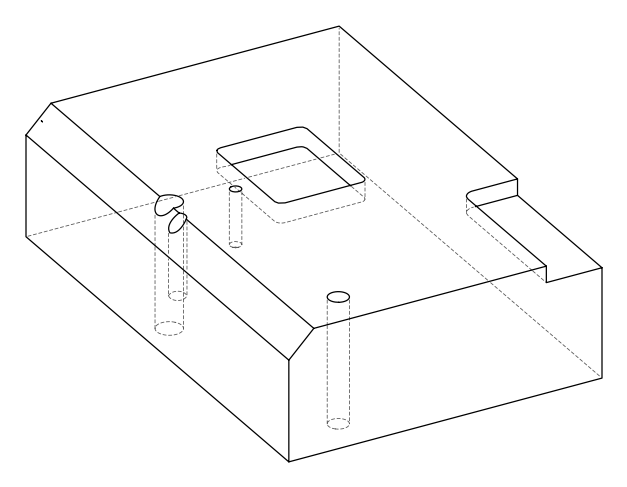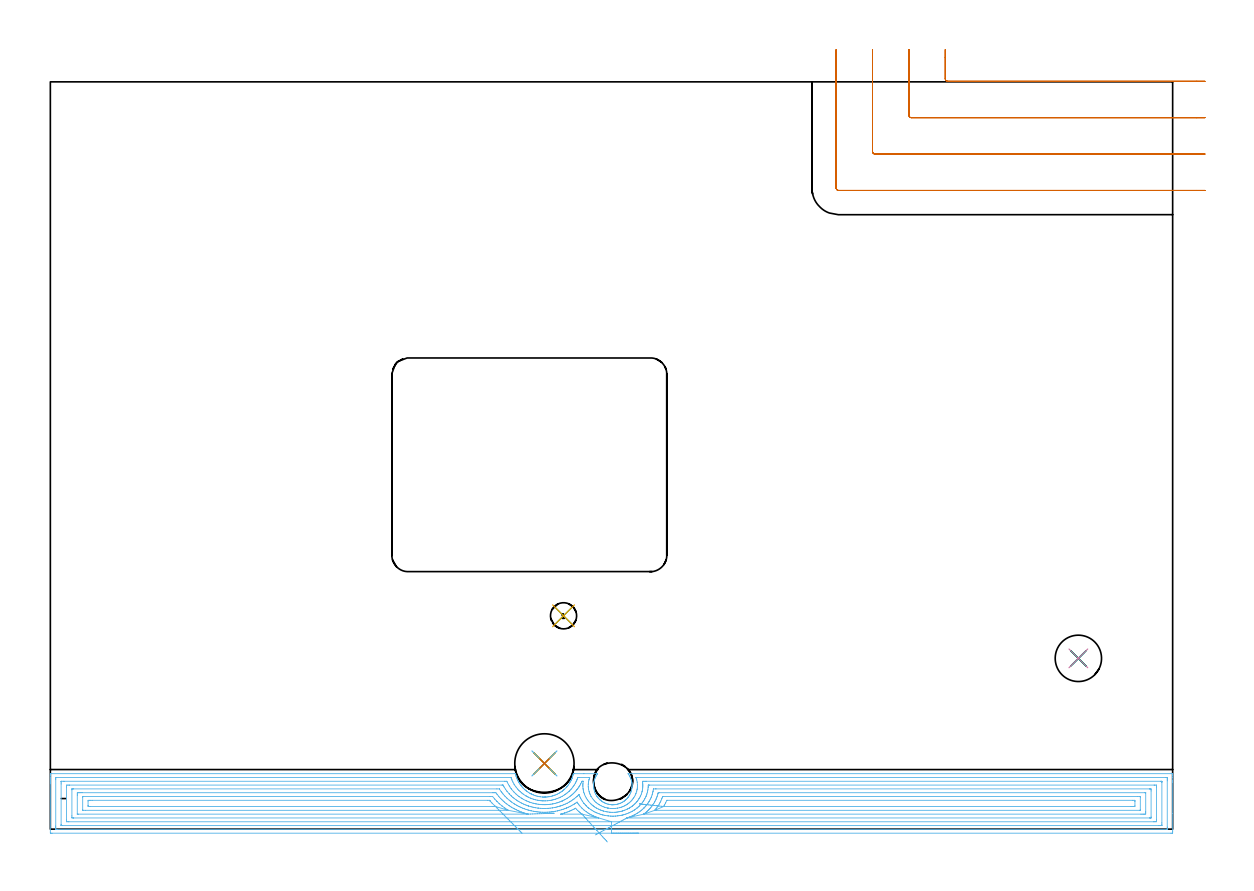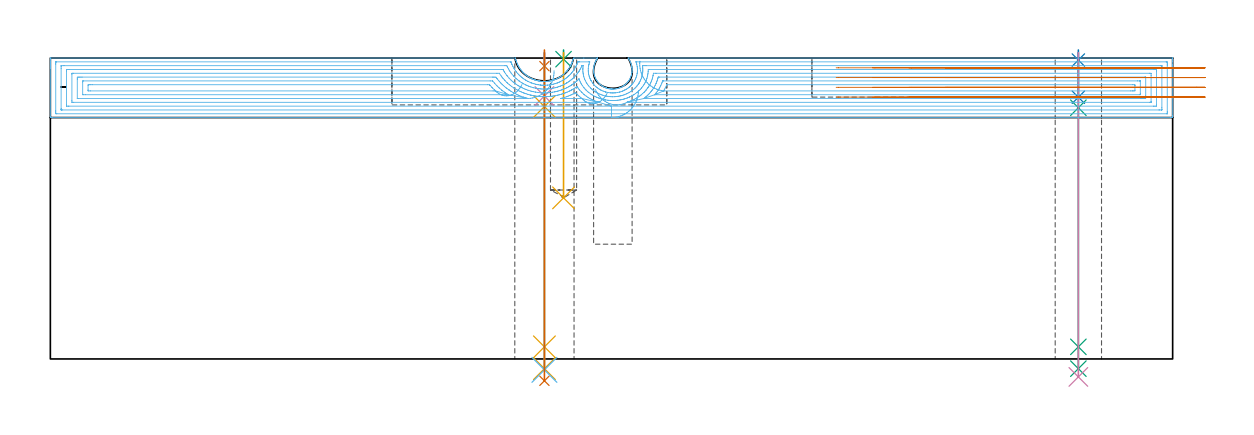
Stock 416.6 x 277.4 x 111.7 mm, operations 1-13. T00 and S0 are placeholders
(PLAN: 15 operations, 11 tool changes, 52.1 min)
(1 SPOT_DRILL | STEP1HOLE | NXT0321_9005460120000 | 0.05 min | 182 mm3)
(2 SPOT_DRILL_1 | STEP1HOLE_1 | NXT0321_9005460120000 | 0.03 min | 4 mm3)
(3 SPOT_DRILL_2 | STEP1POCKET | NXT0321_9005460120000 | 0.03 min | 1 mm3)
(4 DRILL_BLIND_HOLE_INTO_CENTER | STEP1HOLE | UGT0301_209 | 0.07 min | 711 mm3)
(5 GUN_DRILL_THROUGH_HOLE | STEP1HOLE | UGT0307_006 | 0.55 min | 6282 mm3)
(6 DRILL_TO_ENLARGE_THROUGH_HOLE | STEP1HOLE | NXT0301_104 | 0.47 min | 9975 mm3)
(7 DRILL_TO_ENLARGE_THROUGH_HOLE_1 | STEP1HOLE | UGT0301_053 | 0.49 min | 25254 mm3)
(8 DRILL_BLIND_HOLE_INTO_CENTER_1 | STEP1HOLE_1 | UGT0301_492 | 0.07 min | 924 mm3)
(9 GUN_DRILL_THROUGH_HOLE_1 | STEP1HOLE_1 | UGT0307_006 | 0.56 min | 6264 mm3)
(10 DRILL_TO_ENLARGE_THROUGH_HOLE_2 | STEP1HOLE_1 | UGT0301_243 | 0.48 min | 18718 mm3)
(11 DRILL_BLIND_HOLE_INTO_CENTER_2 | STEP1POCKET | UGT0301_492 | 0.22 min | 3674 mm3)
(12 AREA_MILL | FG_CHAMFER_SURFACE | UGT0205_001 | 26.88 min | 101215 mm3)
(13 MILL_CORNER_NOTCH_RECTANGULAR | CORNER_NOTCH_RECTANGULAR | UGT0201_100 | Follow Part, ap 4.5, ae 75% | 5.18 min | 95416 mm3)
(14 MILL_RECTANGULAR_POCKET | POCKET_RECTANGULAR_STRAIGHT | NXT0201_010 | Follow Part, ap 2.5, ae 75% | 15.21 min | 140228 mm3)
(15 MILL_BLIND_HOLE_FROM_SOLID_MATERIAL | STEP1POCKET_1 | NXT0201_010 | Spiral | 1.79 min | 10364 mm3)
(TOOL NXT0321_9005460120000 | NC Spot Drill, 142deg, 12mm, Carbide, Uncoated | D12 PA142 FL30 Z2)
(TOOL UGT0301_209 | Twist Drill 9.4 mm | D9.4 PA118 FL78 Z2)
(TOOL UGT0307_006 | Gun Drill 9 mm | D9 PA130 FL24 Z1)
(TOOL NXT0301_104 | Carbide Drill 14mm [860.1-1400-112A1-MM 2214] | D14 PA140 FL123 Z2)
(TOOL UGT0301_053 | Twist Drill 22 mm | D22 PA118 FL150 Z2)
(TOOL UGT0301_492 | Carbide Drill 9.7 mm | D9.7 PA118 FL87 Z2)
(TOOL UGT0301_243 | Twist Drill 17.2 mm | D17.2 PA118 FL130 Z2)
(TOOL UGT0205_001 | Chamfer Mill 20 x 3 x 45 deg. | D20 FL50 Z2)
(TOOL UGT0201_100 | End Mill 18 mm | D18 FL22 Z2)
(TOOL NXT0201_010 | ENDMILL 10mm [2P460-1000-NA 1630] | D10 FL30 Z6)
(OP 1 SPOT_DRILL)
G17 G21 G94 G90
T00 M6
G54
G17 G0 G90 X183.4 Y24.4 S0 M3
G43 Z121.7 H0
G94 G81 G98 Z108.7 F250. R114.7
G80
M5
M2
(OP 2 SPOT_DRILL_1)
G17 G21 G94 G90
T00 M6
G54
G17 G0 G90 X381.6 Y63.4 S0 M3
G43 Z121.7 H0
G94 G81 G98 Z110.96 F250. R114.7
G80
M5
M2
(OP 3 SPOT_DRILL_2)
G17 G21 G94 G90
T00 M6
G54
G17 G0 G90 X190.5 Y79.2 S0 M3
G43 Z121.7 H0
G94 G81 G98 Z111.283 F250. R114.7
G80
M5
M2
(OP 4 DRILL_BLIND_HOLE_INTO_CENTER)
G17 G21 G94 G90
T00 M6
G54
G17 G0 G90 X183.4 Y24.4 S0 M3
G43 Z121.7 H0
G94 G81 G98 Z97.6 F250. R113.7
G80
M5
M2
(OP 5 GUN_DRILL_THROUGH_HOLE)
G17 G21 G94 G90
T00 M6
G54
G17 G0 G90 X183.4 Y24.4 M8
G43 Z121.7 H0
Z109.075
S716 M3
G94 G1 Z93.705 F125. M26
G4 X.084
Z4.5 F250.
G4 X.084
Z-3.598 F125.
G4 X.084
M5
M9
G0 Z109.075
Z121.7
M2
(OP 6 DRILL_TO_ENLARGE_THROUGH_HOLE)
G17 G21 G94 G90
T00 M6
G54
G17 G0 G90 X183.4 Y24.4 S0 M3
G43 Z121.7 H1
G94 G73 G98 Z-4.048 F250. Q12.861 R113.7
G80
M5
M2
(OP 7 DRILL_TO_ENLARGE_THROUGH_HOLE_1)
G17 G21 G94 G90
T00 M6
G54
G17 G0 G90 X183.4 Y24.4 S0 M3
G43 Z121.7 H0
G94 G73 G98 Z-8.109 F250. Q19.968 R113.7
G80
M5
M2
(OP 8 DRILL_BLIND_HOLE_INTO_CENTER_1)
G17 G21 G94 G90
T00 M6
G54
G17 G0 G90 X381.6 Y63.4 S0 M3
G43 Z121.7 H0
G94 G81 G98 Z97.15 F250. R113.7
G80
M5
M2
(OP 9 GUN_DRILL_THROUGH_HOLE_1)
G17 G21 G94 G90
T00 M6
G54
G17 G0 G90 X381.6 Y63.4 M8
G43 Z121.7 H0
Z110.819
S716 M3
G94 G1 Z93.255 F125. M26
G4 X.084
Z4.5 F250.
G4 X.084
Z-3.598 F125.
G4 X.084
M5
M9
G0 Z110.819
Z121.7
M2
(OP 10 DRILL_TO_ENLARGE_THROUGH_HOLE_2)
G17 G21 G94 G90
T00 M6
G54
G17 G0 G90 X381.6 Y63.4 S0 M3
G43 Z121.7 H0
G94 G73 G98 Z-6.667 F250. Q16.91 R113.7
G80
M5
M2
(OP 11 DRILL_BLIND_HOLE_INTO_CENTER_2)
G17 G21 G94 G90
T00 M6
G54
G17 G0 G90 X190.5 Y79.2 S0 M3
G43 Z121.7 H0
G94 G81 G98 Z59.8 F250. R113.7
G80
M5
M2
(OP 12 AREA_MILL)
G17 G21 G94 G90
T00 M6
G54
G17 G0 G90 X218.3 Y-1.5 S1061 M3
G43 Z121.7 H0
Z99.6
G94 G1 X218.262 Z98.728 F250.
X218.148 Z97.864
X217.959 Z97.012
X217.697 Z96.18
X217.363 Z95.374
X216.96 Z94.6
X216.491 Z93.864
X215.96 Z93.172
X215.371 Z92.529
X214.728 Z91.94
X214.036 Z91.408
X213.3 Z90.94
X212.526 Z90.537
X211.72 Z90.203
X210.888 Z89.941
X210.036 Z89.752
X209.172 Z89.638
X208.3 Z89.6
X0.617
X0.188 Y-1.496 Z89.602
X0.01 Y-1.492 Z89.606
X0. Y-1.31 Z89.787
Y16.881 Z107.976
Y17.49 Z108.585
Y18.037 Z109.133
Y18.373 Z109.469
Y18.919 Z110.015
Y19.255 Z110.35
Y19.927 Z111.027
Y20.247 Z111.347
X0.006 Y20.592 Z111.683
X0.008 Y20.597 Z111.688
X0.17 Y20.6 Z111.7
X172.57
X172.635 Y20.594 Z111.692
X172.691 Y20.402 Z111.501
X172.843 Y19.836 Z110.933
X172.884 Y19.696 Z110.792
X172.933 Y19.53 Z110.628
X172.939 Y19.514 Z110.613
X173.016 Y19.275 Z110.375
X173.032 Y19.226 Z110.326
X173.136 Y18.956 Z110.055
X173.32 Y18.515 Z109.613
X173.385 Y18.373 Z109.471
X173.521 Y18.078 Z109.176
X173.596 Y17.931 Z109.03
X173.717 Y17.696 Z108.794
X173.83 Y17.49 Z108.588
X173.925 Y17.318 Z108.416
X173.996 Y17.2 Z108.298
X174.284 Y16.756 Z107.855
X174.59 Y16.321 Z107.42
X174.708 Y16.167 Z107.265
X174.818 Y16.024 Z107.122
X175.076 Y15.726 Z106.825
X175.322 Y15.443 Z106.541
X175.512 Y15.238 Z106.337
X175.711 Y15.039 Z106.138
X175.994 Y14.78 Z105.879
X176.23 Y14.564 Z105.663
X176.414 Y14.407 Z105.507
X176.529 Y14.315 Z105.415
X176.604 Y14.255 Z105.355
X176.717 Y14.171 Z105.271
X176.997 Y13.965 Z105.064
X177.398 Y13.686 Z104.785
X177.496 Y13.622 Z104.722
X177.94 Y13.359 Z104.459
X178.389 Y13.117 Z104.214
X178.466 Y13.079 Z104.178
X178.579 Y13.025 Z104.124
X178.674 Y12.982 Z104.077
X179.035 Y12.809 Z103.905
X179.091 Y12.785 Z103.881
X179.282 Y12.705 Z103.801
X179.727 Y12.539 Z103.634
X179.867 Y12.491 Z103.589
X180.016 Y12.441 Z103.54
X180.175 Y12.389 Z103.487
X180.62 Y12.264 Z103.36
X180.955 Y12.182 Z103.281
X181.056 Y12.16 Z103.255
X181.068 Y12.157 Z103.252
X181.34 Y12.103 Z103.2
X181.502 Y12.072 Z103.168
X181.514 Y12.07 Z103.165
X181.961 Y12.005 Z103.098
X182.643 Y11.93 Z103.027
X182.854 Y11.92 Z103.014
X183.185 Y11.91 Z103.006
X183.3 Y11.908 Z103.002
X183.377 Y11.91 Z103.
X183.664 Y11.913 Z103.006
X183.735 Y11.914
X183.747 Y11.915 Z103.007
X184.157 Y11.929 Z103.027
X184.639 Y11.977 Z103.076
X185.086 Y12.037 Z103.136
X185.522 Y12.115 Z103.212
X185.532 Y12.117 Z103.214
X185.77 Y12.168 Z103.267
X185.98 Y12.214 Z103.313
X186.425 Y12.333 Z103.429
X186.532 Y12.365 Z103.464
X186.873 Y12.472 Z103.568
X187.216 Y12.592 Z103.692
X187.318 Y12.628 Z103.728
X187.764 Y12.808 Z103.905
X187.849 Y12.847 Z103.945
X188.211 Y13.016 Z104.113
X188.66 Y13.248 Z104.347
X188.809 Y13.332 Z104.432
X189.104 Y13.499 Z104.598
X189.399 Y13.685 Z104.785
X189.542 Y13.786 Z104.885
X189.996 Y14.106 Z105.206
X190.016 Y14.122 Z105.222
X190.18 Y14.255 Z105.351
X190.286 Y14.339 Z105.437
X190.495 Y14.506 Z105.605
X190.568 Y14.564 Z105.663
X190.584 Y14.578 Z105.677
X190.889 Y14.85 Z105.95
X191.475 Y15.442 Z106.542
X191.694 Y15.686 Z106.785
X191.729 Y15.726 Z106.823
X191.775 Y15.775 Z106.875
X191.782 Y15.784 Z106.883
X192.204 Y16.321 Z107.42
X192.675 Y16.992 Z108.091
X192.803 Y17.199 Z108.299
X192.967 Y17.489 Z108.589
X193.05 Y17.635 Z108.735
X193.164 Y17.858 Z108.956
X193.201 Y17.931 Z109.028
X193.263 Y18.051 Z109.151
X193.277 Y18.077 Z109.177
X193.336 Y18.206 Z109.305
X193.412 Y18.373 Z109.468
X193.561 Y18.694 Z109.794
X193.568 Y18.709 Z109.808
X193.607 Y18.814 Z109.913
X193.661 Y18.956 Z110.055
X193.952 Y19.834 Z110.934
X194.05 Y20.181 Z111.28
X194.084 Y20.301 Z111.399
X194.166 Y20.597 Z111.692
X194.454 Y20.599 Z111.699
X198.028
X202.94 Y20.6 Z111.7
X203.151 Y20.597 Z111.689
X203.148 Y20.59 Z111.682
X203.067 Y20.469 Z111.565
X202.941 Y20.289 Z111.389
X202.65 Y19.834 Z110.934
X202.496 Y19.568 Z110.668
X202.215 Y18.956 Z110.056
X202.046 Y18.519 Z109.619
X201.909 Y18.077 Z109.177
X201.805 Y17.64 Z108.74
X201.729 Y17.199 Z108.299
X201.681 Y16.76 Z107.86
X201.66 Y16.321 Z107.421
X201.665 Y15.881 Z106.981
X201.698 Y15.442 Z106.542
X201.76 Y15.002 Z106.102
X201.849 Y14.564 Z105.664
X201.968 Y14.122 Z105.222
X202.116 Y13.685 Z104.785
X202.294 Y13.254 Z104.354
X202.51 Y12.807 Z103.907
X202.78 Y12.362 Z103.461
X202.892 Y12.197 Z103.296
X203.003 Y12.033 Z103.129
X203.073 Y11.932 Z103.025
X203.098 Y11.898 Z102.991
X203.226 Y11.729 Z102.825
X203.389 Y11.532 Z102.632
X203.598 Y11.315 Z102.412
X203.849 Y11.051 Z102.149
X203.983 Y10.926 Z102.024
X204.061 Y10.853 Z101.951
X204.207 Y10.726 Z101.825
X204.282 Y10.662 Z101.761
X204.589 Y10.432 Z101.528
X204.616 Y10.412 Z101.507
X204.727 Y10.335 Z101.431
X204.961 Y10.173 Z101.269
X205.175 Y10.043 Z101.14
X205.617 Y9.809 Z100.907
X205.803 Y9.724 Z100.822
X206.067 Y9.604 Z100.699
X206.206 Y9.55 Z100.65
X206.222 Y9.544 Z100.644
X206.365 Y9.493 Z100.587
X206.507 Y9.438 Z100.535
X206.952 Y9.294 Z100.392
X207.129 Y9.256 Z100.355
X207.287 Y9.222 Z100.321
X207.407 Y9.198 Z100.294
X207.764 Y9.138 Z100.235
X207.853 Y9.124 Z100.219
X208.254 Y9.082 Z100.172
X208.299 Y9.076 Z100.169
X208.356 Y9.07 Z100.168
X208.377 Y9.069 Z100.167
X208.518 Y9.061 Z100.156
X208.523
X208.601 Y9.058 Z100.154
X208.747 Y9.055 Z100.147
X208.984 Y9.059 Z100.151
X209.193 Y9.066 Z100.164
X209.64 Y9.108 Z100.207
X210.087 Y9.176 Z100.276
X210.532 Y9.267 Z100.365
X210.647 Y9.293 Z100.393
X211.039 Y9.416 Z100.516
X211.425 Y9.557 Z100.656
X211.462 Y9.574 Z100.673
X211.875 Y9.758 Z100.854
X212.263 Y9.954 Z101.054
X212.318 Y9.982 Z101.082
X212.638 Y10.172 Z101.271
X212.841 Y10.31 Z101.409
X212.929 Y10.37 Z101.469
X213.012 Y10.432 Z101.53
X213.211 Y10.578 Z101.678
X213.387 Y10.726 Z101.824
X213.487 Y10.809 Z101.908
X213.751 Y11.05 Z102.149
X214.104 Y11.412 Z102.509
X214.241 Y11.581 Z102.68
X214.458 Y11.849 Z102.948
X214.522 Y11.929 Z103.028
X214.553 Y11.971 Z103.071
X214.77 Y12.277 Z103.377
X214.996 Y12.634 Z103.734
X215.088 Y12.807 Z103.907
X215.3 Y13.242 Z104.342
X215.484 Y13.685 Z104.785
X215.632 Y14.122 Z105.222
X215.748 Y14.564 Z105.664
X215.889 Y15.289 Z106.389
X215.906 Y15.442 Z106.542
X215.935 Y15.881 Z106.981
X215.941 Y16.321 Z107.421
X215.924 Y16.716 Z107.816
X215.889 Y17.111 Z108.211
X215.876 Y17.199 Z108.299
X215.795 Y17.64 Z108.74
X215.691 Y18.077 Z109.177
X215.554 Y18.519 Z109.619
X215.388 Y18.956 Z110.056
X215.202 Y19.365 Z110.465
X214.996 Y19.767 Z110.867
X214.955 Y19.834 Z110.934
X214.699 Y20.232 Z111.332
X214.561 Y20.431 Z111.531
X214.553 Y20.442 Z111.542
X214.45 Y20.582 Z111.68
X214.547 Y20.6 Z111.7
X416.43
X416.592 Y20.597 Z111.688
X416.594 Y20.592 Z111.683
X416.6 Y20.247 Z111.347
Y19.927 Z111.027
Y19.255 Z110.35
Y18.037 Z109.133
Y17.49 Z108.585
Y5.853 Z96.95
Y-0.764 Z90.333
X416.597 Y-1.037 Z90.06
X416.59 Y-1.492 Z89.606
X416.447 Y-1.496 Z89.602
X415.983 Y-1.5 Z89.6
X208.3
Y-0.086 Z91.014
X2.403 Y-0.085 Z91.015
X2.332
X2.028 Y-0.079 Z91.021
X2.01 Y0.02 Z91.12
X2.003 Y0.24 Z91.34
X2.001 Y0.727 Z91.827
X2. Y1.126 Z92.226
Y18.373 Z109.473
X2.002 Y18.769 Z109.869
X2.01 Y19.168 Z110.268
X2.013 Y19.18 Z110.28
X2.019 Y19.182 Z110.282
X2.043 Y19.184 Z110.284
X2.095 Y19.185 Z110.285
X2.198 Y19.186 Z110.286
X170.818 Y19.185 Z110.285
X170.921 Y19.184 Z110.284
X170.971 Y19.181 Z110.281
X170.977 Y19.18 Z110.28
X171.027 Y19.057 Z110.157
X171.121 Y18.815 Z109.915
X171.23 Y18.529 Z109.629
X171.295 Y18.373 Z109.473
X171.341 Y18.263 Z109.363
X171.705 Y17.49 Z108.59
X172.123 Y16.704 Z107.804
X172.182 Y16.608 Z107.708
X172.281 Y16.452 Z107.552
X172.786 Y15.726 Z106.826
X173.016 Y15.419 Z106.519
X173.506 Y14.844 Z105.944
X173.909 Y14.403 Z105.503
X174.373 Y13.961 Z105.061
X174.803 Y13.576 Z104.676
X175.079 Y13.35 Z104.45
X175.439 Y13.079 Z104.179
X175.696 Y12.895 Z103.995
X176.287 Y12.496 Z103.596
X176.589 Y12.315 Z103.415
X176.636 Y12.289 Z103.389
X176.803 Y12.197 Z103.297
X177.246 Y11.963 Z103.063
X177.483 Y11.849 Z102.949
X178.151 Y11.537 Z102.637
X178.376 Y11.443 Z102.543
X178.414 Y11.428 Z102.528
X178.445 Y11.417 Z102.517
X178.726 Y11.315 Z102.415
X179.269 Y11.134 Z102.234
X179.535 Y11.052 Z102.152
X180.162 Y10.886 Z101.986
X180.725 Y10.758 Z101.858
X180.909 Y10.722 Z101.822
X181.056 Y10.698 Z101.798
X181.787 Y10.592 Z101.692
X181.873 Y10.582 Z101.682
X181.949 Y10.574 Z101.674
X182.347 Y10.537 Z101.637
X182.766 Y10.507 Z101.607
X182.842 Y10.505 Z101.605
X183.259 Y10.498 Z101.598
X183.733 Y10.496 Z101.596
X184.517 Y10.543 Z101.643
X184.629 Y10.553 Z101.653
X185.316 Y10.635 Z101.735
X185.522 Y10.664 Z101.764
X186.081 Y10.763 Z101.863
X186.415 Y10.836 Z101.936
X186.805 Y10.93 Z102.03
X187.308 Y11.068 Z102.168
X187.498 Y11.127 Z102.227
X188.069 Y11.315 Z102.415
X188.202 Y11.365 Z102.465
X188.8 Y11.605 Z102.705
X189.095 Y11.741 Z102.841
X189.406 Y11.889 Z102.989
X190.004 Y12.197 Z103.297
X190.548 Y12.525 Z103.625
X190.881 Y12.741 Z103.841
X191.083 Y12.88 Z103.98
X191.361 Y13.079 Z104.179
X191.595 Y13.256 Z104.356
X191.775 Y13.397 Z104.497
X192.086 Y13.654 Z104.754
X192.435 Y13.961 Z105.061
X192.555 Y14.073 Z105.173
X192.668 Y14.183 Z105.283
X192.994 Y14.521 Z105.621
X193.3 Y14.844 Z105.944
X193.423 Y14.98 Z106.08
X193.561 Y15.141 Z106.241
X193.818 Y15.472 Z106.572
X194.01 Y15.726 Z106.826
X194.195 Y15.982 Z107.082
X194.454 Y16.35 Z107.45
X194.555 Y16.509 Z107.609
X194.614 Y16.608 Z107.708
X194.876 Y17.074 Z108.174
X195.097 Y17.49 Z108.59
X195.18 Y17.656 Z108.756
X195.348 Y18.007 Z109.107
X195.459 Y18.262 Z109.362
X195.503 Y18.373 Z109.473
X195.698 Y18.909 Z110.009
X195.742 Y19.032 Z110.132
X195.774 Y19.117 Z110.217
X195.795 Y19.167 Z110.267
X195.809 Y19.178 Z110.278
X195.831 Y19.18 Z110.28
X196.241 Y19.185 Z110.285
X196.312
X199.885 Y19.184 Z110.284
X200.169 Y19.178 Z110.278
X200.216 Y19.172 Z110.272
X200.21 Y19.146 Z110.246
X200.201 Y19.116 Z110.216
X200.14 Y18.932 Z110.032
X199.962 Y18.373 Z109.473
X199.929 Y18.259 Z109.359
X199.814 Y17.777 Z108.877
X199.772 Y17.531 Z108.631
X199.767 Y17.49 Z108.59
X199.686 Y16.735 Z107.835
X199.681 Y16.608 Z107.708
X199.672 Y15.866 Z106.966
X199.681 Y15.726 Z106.826
X199.713 Y15.34 Z106.44
X199.766 Y14.891 Z105.991
X199.775 Y14.844 Z105.944
X199.814 Y14.636 Z105.736
X199.986 Y13.961 Z105.061
X200.048 Y13.73 Z104.83
X200.185 Y13.343 Z104.443
X200.293 Y13.079 Z104.179
X200.417 Y12.788 Z103.888
X200.698 Y12.206 Z103.306
X200.707 Y12.191 Z103.291
X201.282 Y11.315 Z102.415
X201.601 Y10.905 Z102.005
X202.038 Y10.432 Z101.532
X202.494 Y9.984 Z101.084
X202.73 Y9.781 Z100.881
X203.028 Y9.55 Z100.65
X203.387 Y9.291 Z100.391
X203.766 Y9.042 Z100.142
X204.28 Y8.756 Z99.856
X204.451 Y8.668 Z99.768
X205.174 Y8.344 Z99.444
X205.699 Y8.149 Z99.249
X206.067 Y8.026 Z99.126
X206.141 Y8.004 Z99.104
X206.204 Y7.988 Z99.088
X206.949 Y7.82 Z98.92
X206.96 Y7.818 Z98.918
X206.975 Y7.815 Z98.915
X207.155 Y7.785 Z98.885
X207.853 Y7.695 Z98.795
X207.957 Y7.684 Z98.784
X208.37 Y7.655 Z98.755
X208.747 Y7.644 Z98.744
X208.889 Y7.645 Z98.745
X209.261 Y7.658 Z98.758
X209.64 Y7.686 Z98.786
X209.732 Y7.695 Z98.795
X210.455 Y7.785 Z98.885
X210.54 Y7.799 Z98.899
X211.332 Y7.972 Z99.072
X211.426 Y7.998 Z99.098
X211.939 Y8.161 Z99.261
X212.32 Y8.3 Z99.4
X212.582 Y8.409 Z99.509
X213.157 Y8.668 Z99.768
X213.202 Y8.689 Z99.789
X213.213 Y8.695 Z99.795
X213.55 Y8.877 Z99.977
X213.766 Y9.004 Z100.104
X214.106 Y9.217 Z100.317
X214.305 Y9.353 Z100.453
X214.575 Y9.55 Z100.65
X214.811 Y9.736 Z100.836
X214.999 Y9.892 Z100.992
X215.284 Y10.151 Z101.251
X215.569 Y10.432 Z101.532
X215.727 Y10.596 Z101.696
X215.893 Y10.781 Z101.881
X216.131 Y11.079 Z102.179
X216.313 Y11.315 Z102.415
X216.508 Y11.589 Z102.689
X216.786 Y12.004 Z103.104
X216.858 Y12.126 Z103.226
X216.895 Y12.197 Z103.297
X217.15 Y12.72 Z103.82
X217.306 Y13.079 Z104.179
X217.414 Y13.341 Z104.441
X217.62 Y13.961 Z105.061
X217.634 Y14.006 Z105.106
X217.679 Y14.174 Z105.274
X217.796 Y14.728 Z105.828
X217.817 Y14.844 Z105.944
X217.874 Y15.184 Z106.284
X217.906 Y15.502 Z106.602
X217.917 Y15.726 Z106.826
X217.931 Y16.36 Z107.46
X217.919 Y16.608 Z107.708
X217.862 Y17.31 Z108.41
X217.83 Y17.49 Z108.59
X217.679 Y18.242 Z109.342
X217.645 Y18.373 Z109.473
X217.632 Y18.42 Z109.52
X217.5 Y18.843 Z109.943
X217.395 Y19.181 Z110.281
X217.398 Y19.182 Z110.282
X217.422 Y19.184 Z110.284
X217.473 Y19.185 Z110.285
X217.679 Y19.186 Z110.286
X414.197 Y19.185 Z110.285
X414.268
X414.572 Y19.179 Z110.279
X414.59 Y19.08 Z110.18
X414.597 Y18.86 Z109.96
X414.599 Y18.373 Z109.473
X414.6 Y17.974 Z109.074
Y0.727 Z91.827
X414.598 Y0.331 Z91.431
X414.59 Y-0.068 Z91.032
X414.587 Y-0.08 Z91.02
X414.581 Y-0.082 Z91.018
X414.557 Y-0.084 Z91.016
X414.505 Y-0.085 Z91.015
X414.403 Y-0.086 Z91.014
X208.3
Y1.328 Z92.428
X4.474 Y1.329 Z92.429
X4.19 Y1.33 Z92.43
X4.095 Y1.332 Z92.432
X4.022 Y1.335 Z92.435
X4.01 Y1.34 Z92.44
X4.006 Y1.369 Z92.469
X4.003 Y1.422 Z92.522
X4.001 Y1.61 Z92.71
X4. Y1.797 Z92.897
Y16.796 Z107.896
X4.001 Y17.49 Z108.59
X4.003 Y17.674 Z108.774
X4.01 Y17.739 Z108.839
X4.02 Y17.765 Z108.865
X4.048 Y17.766 Z108.866
X4.19 Y17.769 Z108.869
X4.799 Y17.771 Z108.871
X5.083
X168.55
X169.162 Y17.768 Z108.868
X169.443 Y17.764 Z108.864
X169.582 Y17.49 Z108.59
X169.717 Y17.22 Z108.32
X170.041 Y16.608 Z107.708
X170.336 Y16.072 Z107.172
X170.564 Y15.726 Z106.826
X171.011 Y15.06 Z106.16
X171.175 Y14.844 Z105.944
X171.23 Y14.773 Z105.873
X171.932 Y13.961 Z105.061
X172.123 Y13.752 Z104.852
X172.81 Y13.079 Z104.179
X173.016 Y12.891 Z103.991
X173.393 Y12.566 Z103.666
X173.857 Y12.197 Z103.297
X173.909 Y12.157 Z103.257
X174.07 Y12.039 Z103.139
X174.803 Y11.544 Z102.644
X174.944 Y11.454 Z102.554
X175.175 Y11.315 Z102.415
X175.696 Y11.021 Z102.121
X176.33 Y10.689 Z101.789
X176.589 Y10.568 Z101.668
X176.889 Y10.432 Z101.532
X177.483 Y10.184 Z101.284
X177.887 Y10.033 Z101.133
X178.376 Y9.868 Z100.968
X179.191 Y9.627 Z100.727
X179.269 Y9.606 Z100.706
X179.484 Y9.55 Z100.65
X180.162 Y9.404 Z100.504
X180.347 Y9.368 Z100.468
X181.056 Y9.257 Z100.357
X181.4 Y9.209 Z100.309
X181.949 Y9.149 Z100.249
X182.39 Y9.115 Z100.215
X182.842 Y9.094 Z100.194
X183.314 Y9.084 Z100.184
X183.735 Y9.088 Z100.188
X184.183 Y9.108 Z100.208
X184.629 Y9.131 Z100.231
X185.017 Y9.166 Z100.266
X185.522 Y9.226 Z100.326
X185.813 Y9.263 Z100.363
X186.415 Y9.363 Z100.463
X186.575 Y9.392 Z100.492
X187.308 Y9.55 Z100.65
X188.006 Y9.743 Z100.843
X188.202 Y9.801 Z100.901
X188.68 Y9.959 Z101.059
X189.095 Y10.102 Z101.202
X189.335 Y10.195 Z101.295
X189.934 Y10.432 Z101.532
X189.971 Y10.449 Z101.549
X189.988 Y10.457 Z101.557
X190.57 Y10.739 Z101.839
X190.881 Y10.9 Z102.
X191.153 Y11.046 Z102.146
X191.631 Y11.315 Z102.415
X191.721 Y11.367 Z102.467
X191.775 Y11.4 Z102.5
X192.259 Y11.718 Z102.818
X192.668 Y12.004 Z103.104
X192.93 Y12.197 Z103.297
X193.283 Y12.472 Z103.572
X193.561 Y12.695 Z103.795
X193.768 Y12.874 Z103.974
X193.996 Y13.079 Z104.179
X194.229 Y13.301 Z104.401
X194.454 Y13.522 Z104.622
X194.671 Y13.747 Z104.847
X194.872 Y13.961 Z105.061
X195.096 Y14.21 Z105.31
X195.348 Y14.503 Z105.603
X195.499 Y14.694 Z105.794
X195.612 Y14.844 Z105.944
X195.876 Y15.204 Z106.304
X196.241 Y15.711 Z106.811
X196.25 Y15.726 Z106.826
X196.577 Y16.276 Z107.376
X196.764 Y16.608 Z107.708
X196.893 Y16.847 Z107.947
X197.134 Y17.32 Z108.42
X197.189 Y17.437 Z108.537
X197.281 Y17.635 Z108.735
X197.343 Y17.748 Z108.848
X197.356 Y17.765 Z108.865
X197.374 Y17.767 Z108.867
X197.417 Y17.769 Z108.869
X197.658 Y17.77 Z108.87
X197.715 Y17.769 Z108.869
X197.761 Y17.767 Z108.867
X197.782 Y17.765 Z108.865
X197.783 Y17.74 Z108.84
X197.702 Y16.929 Z108.029
X197.682 Y16.608 Z107.708
X197.675 Y16.26 Z107.36
X197.682 Y15.726 Z106.826
X197.73 Y15.137 Z106.237
X197.772 Y14.844 Z105.944
X197.83 Y14.506 Z105.606
X197.923 Y14.064 Z105.164
X197.948 Y13.961 Z105.061
X198.028 Y13.645 Z104.745
X198.218 Y13.079 Z104.179
X198.326 Y12.784 Z103.884
X198.591 Y12.197 Z103.297
X198.921 Y11.564 Z102.664
X199.077 Y11.315 Z102.415
X199.344 Y10.897 Z101.997
X199.686 Y10.432 Z101.532
X199.814 Y10.268 Z101.368
X200.472 Y9.55 Z100.65
X200.707 Y9.317 Z100.417
X201.048 Y9.001 Z100.101
X201.456 Y8.668 Z99.768
X201.601 Y8.556 Z99.656
X202.028 Y8.246 Z99.346
X202.494 Y7.951 Z99.051
X202.79 Y7.785 Z98.885
X203.387 Y7.471 Z98.571
X203.979 Y7.201 Z98.301
X204.28 Y7.078 Z98.178
X204.75 Y6.903 Z98.003
X205.174 Y6.764 Z97.864
X205.38 Y6.699 Z97.799
X206.067 Y6.539 Z97.639
X206.533 Y6.443 Z97.543
X206.96 Y6.379 Z97.479
X207.574 Y6.297 Z97.397
X207.853 Y6.271 Z97.371
X208.53 Y6.235 Z97.335
X208.747 Y6.23 Z97.33
X209.41 Y6.248 Z97.348
X209.64 Y6.265 Z97.365
X210.227 Y6.323 Z97.423
X210.533 Y6.364 Z97.464
X211.011 Y6.431 Z97.531
X211.426 Y6.515 Z97.615
X211.75 Y6.583 Z97.683
X212.006 Y6.64 Z97.74
X212.32 Y6.73 Z97.83
X212.454 Y6.77 Z97.87
X212.866 Y6.903 Z98.003
X213.12 Y6.995 Z98.095
X213.213 Y7.032 Z98.132
X213.747 Y7.258 Z98.358
X214.106 Y7.423 Z98.523
X214.353 Y7.541 Z98.641
X214.829 Y7.785 Z98.885
X214.938 Y7.846 Z98.946
X214.999 Y7.883 Z98.983
X215.482 Y8.191 Z99.291
X215.893 Y8.475 Z99.575
X216.005 Y8.557 Z99.657
X216.147 Y8.668 Z99.768
X216.495 Y8.955 Z100.055
X216.786 Y9.209 Z100.309
X216.962 Y9.376 Z100.476
X217.137 Y9.55 Z100.65
X217.402 Y9.824 Z100.924
X217.679 Y10.14 Z101.24
X217.811 Y10.302 Z101.402
X217.912 Y10.432 Z101.532
X218.192 Y10.808 Z101.908
X218.541 Y11.315 Z102.415
X218.553 Y11.333 Z102.433
X218.573 Y11.364 Z102.464
X218.866 Y11.907 Z103.007
X219.01 Y12.197 Z103.297
X219.15 Y12.508 Z103.608
X219.385 Y13.079 Z104.179
X219.407 Y13.137 Z104.237
X219.466 Y13.314 Z104.414
X219.613 Y13.816 Z104.916
X219.648 Y13.961 Z105.061
X219.772 Y14.541 Z105.641
X219.828 Y14.844 Z105.944
X219.889 Y15.308 Z106.408
X219.917 Y15.726 Z106.826
X219.927 Y16.152 Z107.252
X219.92 Y16.608 Z107.708
X219.888 Y17.073 Z108.173
X219.845 Y17.49 Z108.59
X219.815 Y17.758 Z108.858
X220.081 Y17.765 Z108.865
X220.359 Y17.769 Z108.869
X220.968 Y17.771 Z108.871
X221.252
X412.126
X412.41 Y17.77 Z108.87
X412.505 Y17.768 Z108.868
X412.578 Y17.765 Z108.865
X412.59 Y17.76 Z108.86
X412.594 Y17.731 Z108.831
X412.597 Y17.678 Z108.778
X412.599 Y17.49 Z108.59
X412.6 Y17.303 Z108.403
Y2.304 Z93.404
X412.599 Y1.61 Z92.71
X412.597 Y1.426 Z92.526
X412.59 Y1.361 Z92.461
X412.58 Y1.335 Z92.435
X412.552 Y1.334 Z92.434
X412.41 Y1.331 Z92.431
X411.801 Y1.329 Z92.429
X411.517 Y1.328 Z92.428
X208.3
Y2.743 Z93.843
X6.87
X6.615 Y2.744 Z93.844
X6.126 Y2.748 Z93.848
X6.016 Y2.75 Z93.85
X6. Y3.374 Z94.474
X6.001 Y15.726 Z106.826
X6.01 Y16.155 Z107.255
X6.027 Y16.35 Z107.45
X6.235 Y16.353 Z107.453
X6.87 Y16.356 Z107.456
X7.124 Y16.357 Z107.457
X167.657
X167.912 Y16.355 Z107.455
X167.983 Y16.353 Z107.453
X168.014 Y16.351 Z107.451
X168.041 Y16.319 Z107.419
X168.072 Y16.266 Z107.366
X168.157 Y16.113 Z107.213
X168.379 Y15.726 Z106.826
X168.55 Y15.433 Z106.533
X168.948 Y14.844 Z105.944
X169.443 Y14.144 Z105.244
X169.593 Y13.961 Z105.061
X170.336 Y13.089 Z104.189
X170.345 Y13.079 Z104.179
X170.43 Y12.987 Z104.087
X171.036 Y12.388 Z103.488
X171.23 Y12.201 Z103.301
X171.234 Y12.197 Z103.297
X171.711 Y11.787 Z102.887
X172.123 Y11.448 Z102.548
X172.295 Y11.315 Z102.415
X172.71 Y11.01 Z102.11
X173.016 Y10.799 Z101.899
X173.563 Y10.432 Z101.532
X173.909 Y10.222 Z101.322
X174.427 Y9.921 Z101.021
X174.803 Y9.726 Z100.826
X175.153 Y9.55 Z100.65
X175.696 Y9.297 Z100.397
X176.161 Y9.091 Z100.191
X176.589 Y8.919 Z100.019
X177.276 Y8.668 Z99.768
X177.483 Y8.597 Z99.697
X177.588 Y8.563 Z99.663
X178.376 Y8.341 Z99.441
X178.83 Y8.219 Z99.319
X179.269 Y8.121 Z99.221
X179.967 Y7.979 Z99.079
X180.162 Y7.946 Z99.046
X181.027 Y7.814 Z98.914
X181.056 Y7.81 Z98.91
X181.271 Y7.785 Z98.885
X181.949 Y7.722 Z98.822
X182.018 Y7.717 Z98.817
X182.842 Y7.679 Z98.779
X183.618 Y7.669 Z98.769
X183.735 Y7.67 Z98.77
X183.849 Y7.673 Z98.773
X184.629 Y7.709 Z98.809
X184.702 Y7.713 Z98.813
X185.522 Y7.785 Z98.885
X186.309 Y7.89 Z98.99
X186.415 Y7.907 Z99.007
X187.069 Y8.022 Z99.122
X187.308 Y8.073 Z99.173
X187.799 Y8.183 Z99.283
X188.202 Y8.284 Z99.384
X188.508 Y8.365 Z99.465
X189.095 Y8.533 Z99.633
X189.199 Y8.565 Z99.665
X189.515 Y8.668 Z99.768
X189.865 Y8.79 Z99.89
X189.988 Y8.835 Z99.935
X190.505 Y9.04 Z100.14
X190.881 Y9.193 Z100.293
X191.131 Y9.304 Z100.404
X191.669 Y9.55 Z100.65
X191.74 Y9.585 Z100.685
X191.775 Y9.603 Z100.703
X192.317 Y9.896 Z100.996
X192.668 Y10.092 Z101.192
X192.885 Y10.218 Z101.318
X193.24 Y10.432 Z101.532
X193.435 Y10.556 Z101.656
X193.561 Y10.64 Z101.74
X193.961 Y10.92 Z102.02
X194.454 Y11.272 Z102.372
X194.479 Y11.291 Z102.391
X194.509 Y11.315 Z102.415
X194.969 Y11.689 Z102.789
X195.348 Y12.002 Z103.102
X195.452 Y12.094 Z103.194
X195.564 Y12.197 Z103.297
X195.907 Y12.526 Z103.626
X196.203 Y12.818 Z103.918
X196.223 Y12.835 Z103.935
X196.225
X196.241 Y12.815 Z103.915
X196.496 Y12.197 Z103.297
X196.683 Y11.76 Z102.86
X196.921 Y11.315 Z102.415
X197.134 Y10.927 Z102.027
X197.455 Y10.432 Z101.532
X198.028 Y9.622 Z100.722
X198.088 Y9.55 Z100.65
X198.545 Y9.038 Z100.138
X198.896 Y8.668 Z99.768
X198.921 Y8.642 Z99.742
X199.51 Y8.086 Z99.186
X199.814 Y7.84 Z98.94
X199.886 Y7.785 Z98.885
X200.707 Y7.191 Z98.291
X201.151 Y6.903 Z98.003
X201.601 Y6.65 Z97.75
X202.163 Y6.348 Z97.448
X202.494 Y6.194 Z97.294
X202.88 Y6.021 Z97.121
X203.387 Y5.813 Z96.913
X203.727 Y5.685 Z96.785
X204.28 Y5.5 Z96.6
X204.603 Y5.397 Z96.497
X205.022 Y5.288 Z96.388
X205.174 Y5.253 Z96.353
X205.684 Y5.139 Z96.239
X206.067 Y5.065 Z96.165
X206.158 Y5.049 Z96.149
X206.96 Y4.938 Z96.038
X207.194 Y4.908 Z96.008
X207.853 Y4.853 Z95.953
X208.159 Y4.837 Z95.937
X208.747 Y4.816 Z95.916
X209.066 Y4.823 Z95.923
X209.64 Y4.843 Z95.943
X209.918 Y4.864 Z95.964
X210.533 Y4.926 Z96.026
X210.725 Y4.949 Z96.049
X211.426 Y5.045 Z96.145
X211.507 Y5.059 Z96.159
X211.922 Y5.139 Z96.239
X212.25 Y5.208 Z96.308
X212.32 Y5.224 Z96.324
X212.68 Y5.309 Z96.409
X212.96 Y5.389 Z96.489
X213.213 Y5.465 Z96.565
X213.637 Y5.602 Z96.702
X214.106 Y5.769 Z96.869
X214.289 Y5.84 Z96.94
X214.732 Y6.021 Z97.121
X214.917 Y6.103 Z97.203
X214.999 Y6.141 Z97.241
X215.518 Y6.391 Z97.491
X215.893 Y6.586 Z97.686
X216.101 Y6.698 Z97.798
X216.449 Y6.903 Z98.003
X216.656 Y7.032 Z98.132
X216.786 Y7.116 Z98.216
X217.184 Y7.393 Z98.493
X217.679 Y7.753 Z98.853
X217.698 Y7.767 Z98.867
X217.72 Y7.785 Z98.885
X218.176 Y8.177 Z99.277
X218.573 Y8.537 Z99.637
X218.705 Y8.668 Z99.768
X219.077 Y9.051 Z100.151
X219.466 Y9.496 Z100.596
X219.49 Y9.526 Z100.626
X219.509 Y9.55 Z100.65
X219.872 Y10.031 Z101.131
X220.153 Y10.432 Z101.532
X220.359 Y10.734 Z101.834
X220.572 Y11.104 Z102.204
X220.686 Y11.315 Z102.415
X220.876 Y11.686 Z102.786
X221.109 Y12.197 Z103.297
X221.152 Y12.296 Z103.396
X221.252 Y12.542 Z103.642
X221.392 Y12.941 Z104.041
X221.435 Y13.079 Z104.179
X221.593 Y13.624 Z104.724
X221.67 Y13.961 Z105.061
X221.753 Y14.349 Z105.449
X221.837 Y14.844 Z105.944
X221.907 Y15.49 Z106.59
X221.921 Y15.726 Z106.826
X221.945 Y16.281 Z107.381
X221.955 Y16.351 Z107.451
X221.987 Y16.352 Z107.452
X222.146 Y16.355 Z107.455
X222.4 Y16.357 Z107.457
X409.73
X409.985 Y16.356 Z107.456
X410.474 Y16.352 Z107.452
X410.584 Y16.35 Z107.45
X410.6 Y15.726 Z106.826
X410.599 Y3.374 Z94.474
X410.59 Y2.945 Z94.045
X410.573 Y2.75 Z93.85
X410.366 Y2.747 Z93.847
X409.73 Y2.743 Z93.843
X409.476
X208.3
X203.554 Y4.165 Z95.265
X203.52 Y4.161 Z95.261
X203.487 Y4.158 Z95.258
X202.595 Y4.157 Z95.257
X8.656
X8.555 Y4.158 Z95.258
X8.354 Y4.162 Z95.262
X8.01 Y4.171 Z95.271
X8.008 Y4.256 Z95.356
X8.001 Y4.904 Z96.004
Y14.608 Z105.708
X8.007 Y14.844 Z105.944
X8.01 Y14.923 Z106.023
X8.018 Y14.936 Z106.036
X8.119 Y14.939 Z106.039
X8.253 Y14.941 Z106.041
X8.455 Y14.943 Z106.043
X8.555
X165.769
X166.664 Y14.942 Z106.042
X166.668 Y14.937 Z106.037
X166.727 Y14.844 Z105.944
X166.763 Y14.786 Z105.886
X167.337 Y13.961 Z105.061
X167.657 Y13.511 Z104.611
X168.013 Y13.079 Z104.179
X168.55 Y12.452 Z103.552
X168.783 Y12.197 Z103.297
X169.443 Y11.541 Z102.641
X169.684 Y11.315 Z102.415
X170.336 Y10.75 Z101.85
X170.731 Y10.432 Z101.532
X171.23 Y10.058 Z101.158
X171.964 Y9.55 Z100.65
X172.123 Y9.444 Z100.544
X172.425 Y9.252 Z100.352
X173.016 Y8.915 Z100.015
X173.469 Y8.668 Z99.768
X173.909 Y8.442 Z99.542
X174.364 Y8.219 Z99.319
X174.803 Y8.025 Z99.125
X175.358 Y7.785 Z98.885
X175.696 Y7.652 Z98.752
X175.914 Y7.57 Z98.67
X176.589 Y7.338 Z98.438
X177.249 Y7.134 Z98.234
X177.483 Y7.068 Z98.168
X178.078 Y6.903 Z98.003
X178.376 Y6.832 Z97.932
X178.469 Y6.811 Z97.911
X179.269 Y6.65 Z97.75
X179.586 Y6.591 Z97.691
X180.162 Y6.502 Z97.602
X180.639 Y6.433 Z97.533
X181.056 Y6.386 Z97.486
X181.637 Y6.329 Z97.429
X181.949 Y6.307 Z97.407
X182.587 Y6.273 Z97.373
X182.842 Y6.265 Z97.365
X183.495 Y6.258 Z97.358
X183.735 Y6.26 Z97.36
X184.364 Y6.282 Z97.382
X184.629 Y6.296 Z97.396
X185.202 Y6.337 Z97.437
X185.522 Y6.366 Z97.466
X186.013 Y6.418 Z97.518
X186.415 Y6.469 Z97.569
X186.801 Y6.522 Z97.622
X187.308 Y6.607 Z97.707
X187.563 Y6.652 Z97.752
X188.202 Y6.785 Z97.885
X188.299 Y6.807 Z97.907
X188.706 Y6.903 Z98.003
X189.014 Y6.983 Z98.083
X189.095 Y7.005 Z98.105
X189.705 Y7.183 Z98.283
X189.988 Y7.27 Z98.37
X190.38 Y7.399 Z98.499
X190.881 Y7.57 Z98.67
X191.04 Y7.629 Z98.729
X191.447 Y7.785 Z98.885
X191.679 Y7.88 Z98.98
X191.775 Y7.921 Z99.021
X192.296 Y8.153 Z99.253
X192.668 Y8.327 Z99.427
X192.899 Y8.44 Z99.54
X193.347 Y8.668 Z99.768
X193.486 Y8.742 Z99.842
X193.561 Y8.783 Z99.883
X194.05 Y9.067 Z100.167
X194.454 Y9.305 Z100.405
X194.607 Y9.4 Z100.5
X194.84 Y9.55 Z100.65
X195.142 Y9.753 Z100.853
X195.348 Y9.892 Z100.992
X195.505 Y9.996 Z101.096
X195.514 Y10.001 Z101.101
X195.52 Y9.996 Z101.096
X195.54 Y9.972 Z101.072
X195.839 Y9.55 Z100.65
X196.241 Y8.995 Z100.095
X196.516 Y8.668 Z99.768
X197.134 Y7.995 Z99.095
X197.341 Y7.785 Z98.885
X198.028 Y7.147 Z98.247
X198.327 Y6.903 Z98.003
X198.921 Y6.463 Z97.563
X199.552 Y6.021 Z97.121
X199.814 Y5.851 Z96.951
X200.237 Y5.603 Z96.703
X200.707 Y5.355 Z96.455
X201.131 Y5.139 Z96.239
X201.601 Y4.922 Z96.022
X201.999 Y4.745 Z95.845
X202.494 Y4.547 Z95.647
X203.302 Y4.256 Z95.356
X203.433 Y4.211 Z95.311
X203.554 Y4.165 Z95.265
X197.322 Y5.576 Z96.676
X197.314 Y5.575 Z96.675
X197.272 Y5.573 Z96.673
X197.134 Y5.572 Z96.672
X189.988
X189.547 Y5.575 Z96.675
X189.518 Y5.578 Z96.678
X189.472 Y5.588 Z96.688
X189.988 Y5.734 Z96.834
X190.881 Y5.996 Z97.096
X190.9 Y6.002 Z97.102
X190.956 Y6.021 Z97.121
X191.563 Y6.23 Z97.33
X191.775 Y6.306 Z97.406
X192.21 Y6.473 Z97.573
X192.668 Y6.654 Z97.754
X192.846 Y6.728 Z97.828
X193.255 Y6.903 Z98.003
X193.465 Y6.999 Z98.099
X193.561 Y7.044 Z98.144
X194.063 Y7.29 Z98.39
X194.454 Y7.49 Z98.59
X194.65 Y7.593 Z98.693
X194.925 Y7.739 Z98.839
X194.947 Y7.748 Z98.848
X194.952 Y7.749 Z98.849
X194.976 Y7.727 Z98.827
X195.068 Y7.633 Z98.733
X195.348 Y7.338 Z98.438
X195.777 Y6.903 Z98.003
X196.241 Y6.467 Z97.567
X196.479 Y6.252 Z97.352
X196.762 Y6.021 Z97.121
X197.134 Y5.73 Z96.83
X197.266 Y5.627 Z96.727
X197.314 Y5.585 Z96.685
X197.322 Y5.576 Z96.676
X197.811 Y5.042 Z96.189
X198.326 Y4.479 Z95.768
X198.864 Y3.89 Z95.414
X199.421 Y3.281 Z95.131
X199.993 Y2.656 Z94.921
X200.574 Y2.02 Z94.785
X201.161 Y1.378 Z94.726
X201.75 Y0.734 Z94.742
X202.335 Y0.094 Z94.834
X202.913 Y-0.538 Z95.002
X203.479 Y-1.156 Z95.243
X204.028 Y-1.757 Z95.557
X204.557 Y-2.335 Z95.94
X205.061 Y-2.887 Z96.391
X205.537 Y-3.407 Z96.904
X205.981 Y-3.893 Z97.478
X206.389 Y-4.339 Z98.106
X206.759 Y-4.744 Z98.785
G0 X186.973 Y5.913 Z107.019
G1 X186.965 Y5.912 Z106.146
X186.881 Y5.909 Z105.278
X186.722 Y5.904 Z104.42
X186.489 Y5.896 Z103.58
X186.184 Y5.885 Z102.762
X185.809 Y5.872 Z101.975
X185.366 Y5.857 Z101.223
X184.86 Y5.839 Z100.513
X184.293 Y5.819 Z99.85
X183.671 Y5.798 Z99.239
X182.999 Y5.774 Z98.684
X182.28 Y5.749 Z98.19
X181.521 Y5.723 Z97.76
X180.728 Y5.695 Z97.398
X179.906 Y5.666 Z97.107
X179.062 Y5.637 Z96.889
X178.202 Y5.607 Z96.745
X177.333 Y5.577 Z96.677
X177.098 Y5.571 Z96.671
X10.443
X10.004 Y5.572 Z96.672
X10.003 Y5.573 Z96.673
X10.001 Y5.575 Z96.675
Y12.633 Z103.733
X10.003 Y13.079 Z104.179
X10.007 Y13.509 Z104.609
X10.443 Y13.522 Z104.622
X10.883 Y13.526 Z104.626
X11.336 Y13.528 Z104.628
X11.774 Y13.529 Z104.629
X164.084 Y13.528 Z104.628
X164.524 Y13.526 Z104.626
X164.977 Y13.522 Z104.622
X165.407 Y13.503 Z104.603
X165.716 Y13.079 Z104.179
X165.87 Y12.873 Z103.973
X166.432 Y12.197 Z103.297
X166.763 Y11.81 Z102.91
X167.216 Y11.315 Z102.415
X167.657 Y10.876 Z101.976
X168.12 Y10.432 Z101.532
X168.55 Y10.061 Z101.161
X169.165 Y9.55 Z100.65
X169.443 Y9.337 Z100.437
X170.255 Y8.748 Z99.848
X170.336 Y8.693 Z99.793
X170.374 Y8.668 Z99.768
X170.891 Y8.332 Z99.432
X171.23 Y8.123 Z99.223
X171.809 Y7.785 Z98.885
X172.123 Y7.613 Z98.713
X172.502 Y7.411 Z98.511
X173.016 Y7.162 Z98.262
X173.564 Y6.903 Z98.003
X173.909 Y6.751 Z97.851
X174.183 Y6.633 Z97.733
X174.803 Y6.388 Z97.488
X175.626 Y6.09 Z97.19
X175.696 Y6.066 Z97.166
X175.836 Y6.021 Z97.121
X177.276 Y5.597 Z96.697
X177.333 Y5.577 Z96.677
X169.994 Y6.991 Z98.091
X169.978 Y6.99 Z98.09
X169.902 Y6.987 Z98.087
X169.749 Y6.986 Z98.086
X169.443 Y6.985 Z98.085
X13.039
X12.229 Y6.987 Z98.087
X12.144 Y6.988 Z98.088
X12.044 Y6.992 Z98.092
X12.009 Y7. Z98.1
X12.005 Y7.019 Z98.119
X12.003 Y7.042 Z98.142
X12. Y7.129 Z98.229
X12.001 Y11.767 Z102.867
X12.003 Y11.918 Z103.018
X12.007 Y12.039 Z103.139
X12.011 Y12.108 Z103.208
X12.313 Y12.114 Z103.214
X163.274
X164.084 Y12.111 Z103.211
X164.173 Y12.108 Z103.208
X164.187 Y12.094 Z103.194
X164.844 Y11.315 Z102.415
X164.977 Y11.16 Z102.26
X165.65 Y10.432 Z101.532
X165.87 Y10.21 Z101.31
X166.557 Y9.55 Z100.65
X166.763 Y9.368 Z100.468
X167.59 Y8.668 Z99.768
X167.657 Y8.613 Z99.713
X167.915 Y8.413 Z99.513
X168.55 Y7.958 Z99.058
X168.798 Y7.785 Z98.885
X169.443 Y7.353 Z98.453
X169.994 Y6.991 Z98.091
X165.241 Y8.407 Z99.507
X164.977 Y8.404 Z99.504
X164.355 Y8.4 Z99.5
X14.909
X14.284 Y8.403 Z99.503
X14.016 Y8.407 Z99.507
X14.001 Y8.668 Z99.768
X14. Y8.683 Z99.783
X14.001 Y10.447 Z101.547
X14.016 Y10.693 Z101.793
X14.639 Y10.699 Z101.799
X14.909 Y10.7 Z101.8
X15.531
X162.297
X162.92 Y10.699 Z101.799
X162.986 Y10.696 Z101.796
X163.015 Y10.694 Z101.794
X163.088 Y10.618 Z101.718
X163.19 Y10.509 Z101.609
X163.227 Y10.468 Z101.568
X163.258 Y10.432 Z101.532
X163.871 Y9.76 Z100.86
X164.072 Y9.55 Z100.65
X164.084 Y9.538 Z100.638
X164.846 Y8.797 Z99.897
X164.977 Y8.672 Z99.772
X164.981 Y8.668 Z99.768
X165.241 Y8.407 Z99.507
X165.758 Y7.887 Z99.034
X166.302 Y7.34 Z98.626
X166.869 Y6.77 Z98.288
X167.455 Y6.181 Z98.021
X168.055 Y5.578 Z97.827
X168.665 Y4.966 Z97.708
X169.279 Y4.348 Z97.665
X169.894 Y3.73 Z97.698
X170.505 Y3.116 Z97.807
X171.106 Y2.512 Z97.991
X171.694 Y1.921 Z98.248
X172.264 Y1.348 Z98.577
X172.811 Y0.798 Z98.976
X173.332 Y0.275 Z99.44
X173.822 Y-0.218 Z99.967
X174.279 Y-0.677 Z100.553
X174.697 Y-1.097 Z101.192
X175.074 Y-1.476 Z101.881
G0 X202.319 Y-2.13 Z100.031
G1 X202.678 Y-1.938 Z99.259
X203.094 Y-1.714 Z98.526
X203.565 Y-1.462 Z97.836
X204.088 Y-1.182 Z97.196
X204.657 Y-0.876 Z96.61
X205.269 Y-0.548 Z96.083
X205.92 Y-0.199 Z95.618
X206.604 Y0.168 Z95.219
X207.316 Y0.55 Z94.889
X208.05 Y0.944 Z94.631
X208.801 Y1.347 Z94.447
X209.564 Y1.756 Z94.338
X210.332 Y2.168 Z94.304
X211.1 Y2.58 Z94.347
X211.862 Y2.988 Z94.465
X212.612 Y3.39 Z94.658
X213.344 Y3.783 Z94.925
X214.052 Y4.163 Z95.263
X214.07 Y4.173 Z95.273
X214.106 Y4.189 Z95.289
X214.156 Y4.207 Z95.307
X214.305 Y4.256 Z95.356
X214.817 Y4.437 Z95.537
X214.999 Y4.503 Z95.603
X215.457 Y4.687 Z95.787
X215.893 Y4.87 Z95.97
X216.08 Y4.954 Z96.054
X216.48 Y5.139 Z96.239
X216.685 Y5.239 Z96.339
X216.786 Y5.29 Z96.39
X217.265 Y5.548 Z96.648
X217.679 Y5.787 Z96.887
X217.826 Y5.876 Z96.976
X218.055 Y6.021 Z97.121
X218.363 Y6.228 Z97.328
X218.573 Y6.373 Z97.473
X218.879 Y6.6 Z97.7
X219.278 Y6.903 Z98.003
X219.382 Y6.986 Z98.086
X219.466 Y7.057 Z98.157
X219.855 Y7.401 Z98.501
X220.276 Y7.785 Z98.885
X220.318 Y7.826 Z98.926
X220.359 Y7.866 Z98.966
X220.753 Y8.279 Z99.379
X221.093 Y8.668 Z99.768
X221.166 Y8.753 Z99.853
X221.252 Y8.858 Z99.958
X221.552 Y9.254 Z100.354
X221.77 Y9.55 Z100.65
X221.924 Y9.768 Z100.868
X222.146 Y10.093 Z101.193
X222.274 Y10.306 Z101.406
X222.346 Y10.432 Z101.532
X222.589 Y10.877 Z101.977
X222.809 Y11.315 Z102.415
X222.883 Y11.469 Z102.569
X223.039 Y11.815 Z102.915
X223.148 Y12.089 Z103.189
X223.187 Y12.197 Z103.297
X223.375 Y12.747 Z103.847
X223.475 Y13.079 Z104.179
X223.575 Y13.432 Z104.532
X223.696 Y13.961 Z105.061
X223.736 Y14.155 Z105.255
X223.85 Y14.844 Z105.944
X223.863 Y14.912 Z106.012
X223.87 Y14.932 Z106.032
X223.885 Y14.936 Z106.036
X223.932 Y14.938 Z106.038
X224.725 Y14.943 Z106.043
X224.825
X407.944
X408.045 Y14.942 Z106.042
X408.246 Y14.938 Z106.038
X408.59 Y14.929 Z106.029
X408.592 Y14.844 Z105.944
X408.599 Y14.196 Z105.296
Y4.492 Z95.592
X408.593 Y4.256 Z95.356
X408.59 Y4.177 Z95.277
X408.582 Y4.164 Z95.264
X408.481 Y4.161 Z95.261
X408.347 Y4.158 Z95.258
X408.145 Y4.157 Z95.257
X408.045
X214.179
X214.106 Y4.158 Z95.258
X214.085 Y4.16 Z95.26
X214.052 Y4.163 Z95.263
X220.294 Y5.578 Z96.678
X220.314 Y5.6 Z96.7
X220.333 Y5.618 Z96.718
X220.84 Y6.021 Z97.121
X221.064 Y6.207 Z97.307
X221.252 Y6.369 Z97.469
X221.535 Y6.624 Z97.724
X221.836 Y6.903 Z98.003
X221.992 Y7.055 Z98.155
X222.146 Y7.208 Z98.308
X222.428 Y7.506 Z98.606
X222.673 Y7.785 Z98.885
X222.84 Y7.981 Z99.081
X223.039 Y8.221 Z99.321
X223.234 Y8.475 Z99.575
X223.377 Y8.668 Z99.768
X223.607 Y8.989 Z100.089
X223.932 Y9.452 Z100.552
X223.971 Y9.512 Z100.612
X223.993 Y9.55 Z100.65
X224.292 Y10.077 Z101.177
X224.488 Y10.432 Z101.532
X224.825 Y11.117 Z102.217
X224.886 Y11.254 Z102.354
X224.911 Y11.315 Z102.415
X225.136 Y11.89 Z102.99
X225.244 Y12.197 Z103.297
X225.361 Y12.55 Z103.65
X225.519 Y13.079 Z104.179
X225.563 Y13.233 Z104.333
X225.642 Y13.522 Z104.622
X225.663 Y13.524 Z104.624
X225.719 Y13.526 Z104.626
X226.157 Y13.528 Z104.628
X406.157 Y13.529 Z104.629
X406.596 Y13.528 Z104.628
X406.597 Y13.527 Z104.627
X406.599 Y13.525 Z104.625
Y6.467 Z97.567
X406.597 Y6.021 Z97.121
X406.593 Y5.591 Z96.691
X406.157 Y5.578 Z96.678
X405.717 Y5.574 Z96.674
X405.264 Y5.572 Z96.672
X404.826 Y5.571 Z96.671
X220.425 Y5.572 Z96.672
X220.359 Y5.573 Z96.673
X220.328 Y5.574 Z96.674
X220.294 Y5.578 Z96.678
X224.349 Y6.993 Z98.093
X224.352 Y7.001 Z98.101
X224.366 Y7.021 Z98.121
X224.825 Y7.581 Z98.681
X224.915 Y7.697 Z98.797
X224.981 Y7.785 Z98.885
X225.289 Y8.21 Z99.31
X225.616 Y8.668 Z99.768
X225.658 Y8.728 Z99.828
X225.719 Y8.818 Z99.918
X225.993 Y9.279 Z100.379
X226.149 Y9.55 Z100.65
X226.311 Y9.847 Z100.947
X226.611 Y10.433 Z101.533
X226.878 Y11.051 Z102.151
X226.986 Y11.315 Z102.415
X227.129 Y11.686 Z102.786
X227.208 Y11.9 Z103.
X227.245 Y12.003 Z103.103
X227.272 Y12.069 Z103.169
X227.287 Y12.104 Z103.204
X227.305 Y12.108 Z103.208
X227.505 Y12.113 Z103.213
X227.589 Y12.114 Z103.214
X403.561 Y12.115 Z103.215
X404.371 Y12.113 Z103.213
X404.456 Y12.112 Z103.212
X404.556 Y12.108 Z103.208
X404.591 Y12.1 Z103.2
X404.595 Y12.081 Z103.181
X404.597 Y12.058 Z103.158
X404.6 Y11.971 Z103.071
X404.599 Y7.333 Z98.433
X404.597 Y7.182 Z98.282
X404.593 Y7.062 Z98.162
X404.589 Y6.992 Z98.092
X404.287 Y6.986 Z98.086
X224.742
X224.487 Y6.988 Z98.088
X224.361 Y6.992 Z98.092
X224.349 Y6.993 Z98.093
X227.659 Y8.406 Z99.506
X227.674 Y8.441 Z99.541
X227.694 Y8.481 Z99.581
X227.802 Y8.668 Z99.768
X228.017 Y9.045 Z100.145
X228.29 Y9.55 Z100.65
X228.327 Y9.62 Z100.72
X228.398 Y9.764 Z100.864
X228.82 Y10.667 Z101.767
X228.831 Y10.687 Z101.787
X228.859 Y10.693 Z101.793
X228.93 Y10.697 Z101.797
X229.021 Y10.7 Z101.8
X401.691
X402.316 Y10.697 Z101.797
X402.584 Y10.693 Z101.793
X402.599 Y10.432 Z101.532
X402.6 Y10.417 Z101.517
X402.599 Y8.653 Z99.753
X402.584 Y8.407 Z99.507
X401.961 Y8.401 Z99.501
X401.691 Y8.4 Z99.5
X401.069
X227.776
X227.721 Y8.401 Z99.501
X227.691 Y8.402 Z99.502
X227.659 Y8.406 Z99.506
X226.801 Y8.499 Z99.637
X225.958 Y8.59 Z99.843
X225.137 Y8.679 Z100.122
X224.342 Y8.765 Z100.472
X223.581 Y8.848 Z100.89
X222.859 Y8.926 Z101.373
X222.182 Y8.999 Z101.918
X221.554 Y9.067 Z102.52
X220.981 Y9.129 Z103.175
X220.467 Y9.185 Z103.878
X220.016 Y9.234 Z104.623
X219.631 Y9.276 Z105.405
X219.315 Y9.31 Z106.217
X219.071 Y9.336 Z107.054
X218.9 Y9.355 Z107.91
X218.804 Y9.365 Z108.777
X218.784 Y9.368 Z109.649
X218.839 Y9.362 Z110.519
G0 Z121.7
M5
M2
(OP 13 MILL_CORNER_NOTCH_RECTANGULAR)
G17 G21 G94 G90
T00 M6
G54
G17 G0 G90 X332.2 Y289.4 S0 M3
G43 Z121.7 H0
Z108.075
G94 G1 Y286.4 F250.
Y278.495 F500.
G3 X333.095 Y277.6 R0.9
G1 X425.598
X428.598 F250.
G0 Z121.7
X318.7 Y289.4
Z108.075
G1 Y286.4
Y264.995 F500.
G3 X319.595 Y264.1 R0.9
G1 X425.6
X428.6 F250.
G0 Z121.7
X305.2 Y289.4
Z108.075
G1 Y286.4
Y251.495 F500.
G3 X306.095 Y250.6 R0.9
G1 X425.6
X428.6 F250.
G0 Z121.7
X291.7 Y289.4
Z108.075
G1 Y286.4
Y237.995 F500.
G3 X292.595 Y237.1 R0.9
G1 X425.6
X428.6 F250.
G0 Z121.7
X332.2 Y289.4
Z104.45
G1 Y286.4
Y278.495 F500.
G3 X333.095 Y277.6 R0.9
G1 X425.598
X428.598 F250.
G0 Z121.7
X318.7 Y289.4
Z104.45
G1 Y286.4
Y264.995 F500.
G3 X319.595 Y264.1 R0.9
G1 X425.6
X428.6 F250.
G0 Z121.7
X305.2 Y289.4
Z104.45
G1 Y286.4
Y251.495 F500.
G3 X306.095 Y250.6 R0.9
G1 X425.6
X428.6 F250.
G0 Z121.7
X291.7 Y289.4
Z104.45
G1 Y286.4
Y237.995 F500.
G3 X292.595 Y237.1 R0.9
G1 X425.6
X428.6 F250.
G0 Z121.7
X332.2 Y289.4
Z100.825
G1 Y286.4
Y278.495 F500.
G3 X333.095 Y277.6 R0.9
G1 X425.598
X428.598 F250.
G0 Z121.7
X318.7 Y289.4
Z100.825
G1 Y286.4
Y264.995 F500.
G3 X319.595 Y264.1 R0.9
G1 X425.6
X428.6 F250.
G0 Z121.7
X305.2 Y289.4
Z100.825
G1 Y286.4
Y251.495 F500.
G3 X306.095 Y250.6 R0.9
G1 X425.6
X428.6 F250.
G0 Z121.7
X291.7 Y289.4
Z100.825
G1 Y286.4
Y237.995 F500.
G3 X292.595 Y237.1 R0.9
G1 X425.6
X428.6 F250.
G0 Z121.7
X332.2 Y289.4
Z97.2
G1 Y286.4
Y278.495 F500.
G3 X333.095 Y277.6 R0.9
G1 X425.598
X428.598 F250.
G0 Z121.7
X318.7 Y289.4
Z97.2
G1 Y286.4
Y264.995 F500.
G3 X319.595 Y264.1 R0.9
G1 X425.6
X428.6 F250.
G0 Z121.7
X305.2 Y289.4
Z97.2
G1 Y286.4
Y251.495 F500.
G3 X306.095 Y250.6 R0.9
G1 X425.6
X428.6 F250.
G0 Z121.7
X291.7 Y289.4
Z97.2
G1 Y286.4
Y237.995 F500.
G3 X292.595 Y237.1 R0.9
G1 X425.6
X428.6 F250.
G0 Z121.7
M5
M2
